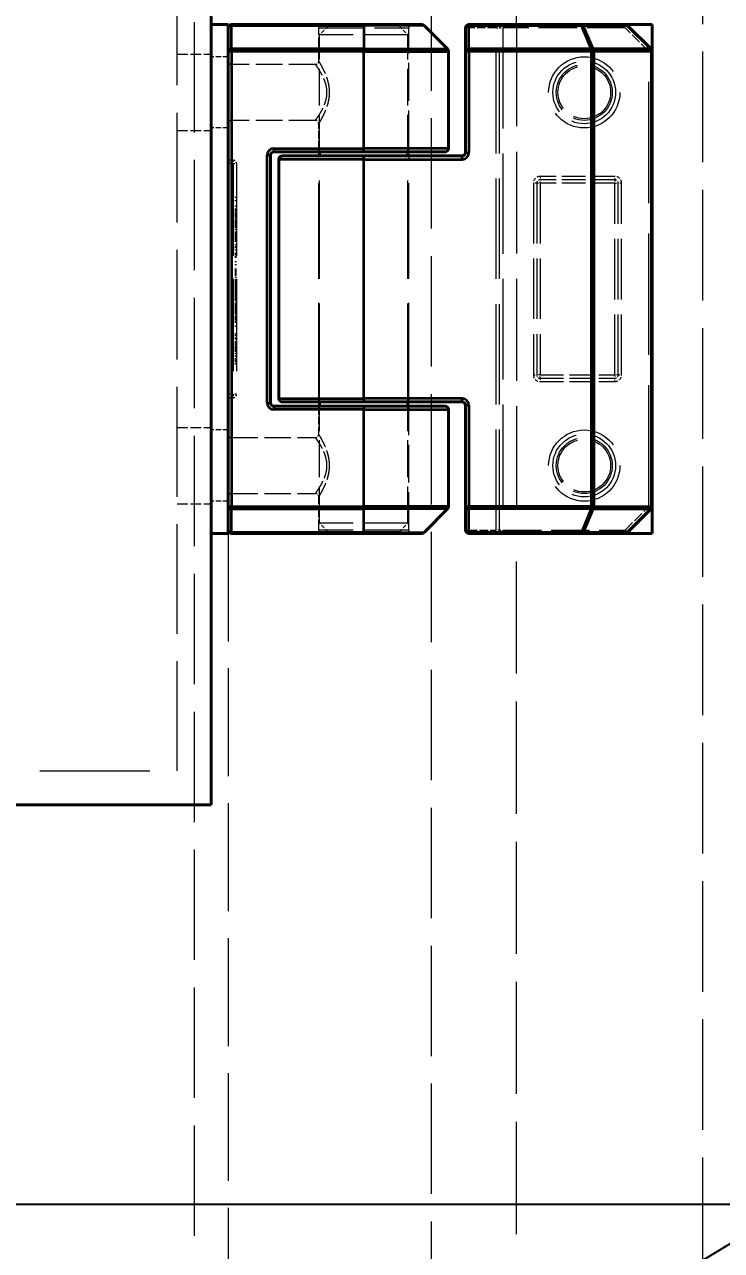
# Model space of a CAD drawing. Header units: millimetres. Extents: x 0 to 2523, y 0 to 1782.
# Drawn here: x 1122.8 to 1163.9, y 700.8 to 773.1 of the extents above; entities that cross this region are included whole.
import ezdxf

# ---------------------------------------------------------------- set-up
doc = ezdxf.new("R2010")
doc.units = ezdxf.units.MM
doc.header["$LTSCALE"] = 3
doc.linetypes.add('DASHED', pattern=[0.2067, 0.1654, -0.0413])
for name, color, linetype, lineweight in [('가려진 것(ISO)', 2, 'DASHED', 18), ('가려진 좁은 것(ISO)', 2, 'DASHED', 18), ('가시적인 것(ISO)', 3, 'Continuous', 40), ('가시적인 좁은 것(ISO)', 3, 'Continuous', 35), ('기호(ISO)', 5, 'Continuous', 25), ('상세 경계(JIS)', 7, 'Continuous', 25), ('치수(ISO)', 2, 'Continuous', 25)]:
    doc.layers.add(name, color=color, linetype=linetype, lineweight=lineweight)
doc.styles.add('치수 텍스트_PSTEK_POSCO', font='isocp.shx')
doc.dimstyles.new('치수_PSTEK_POSCO', dxfattribs={"dimscale": 3, "dimtxt": 2.5, "dimasz": 1.5, "dimexe": 1, "dimexo": 1.5, "dimgap": 1, "dimtad": 1, "dimrnd": 1e-08, "dimdsep": 46, "dimtxsty": '치수 텍스트_PSTEK_POSCO', "dimcen": 0.09, "dimdle": 10, "dimclrd": 7, "dimclre": 7, "dimclrt": 2, "dimadec": 1, "dimazin": 2, "dimtfac": 1, "dimtmove": 0, "dimatfit": 3, "dimfxl": 0, "dimtolj": 1, "dimlwd": -1, "dimlwe": -1, "dimarcsym": 0})
doc.dimstyles.new('치수_PSTEK_POSCO$7', dxfattribs={"dimscale": 3, "dimtxt": 2.5, "dimasz": 2.5, "dimexe": 1, "dimexo": 1.5, "dimgap": 1, "dimtad": 1, "dimrnd": 1e-08, "dimdsep": 46, "dimtxsty": '치수 텍스트_PSTEK_POSCO', "dimcen": 0.09, "dimdle": 10, "dimclrd": 7, "dimclre": 7, "dimclrt": 2, "dimadec": 1, "dimazin": 2, "dimtfac": 1, "dimtmove": 0, "dimatfit": 3, "dimfxl": 0, "dimtolj": 1, "dimlwd": -1, "dimlwe": -1, "dimarcsym": 0})

# ---------------------------------------------------------------- blocks, each defined once
blk = doc.blocks.new('2dDetail0')
at = {"layer": '상세 경계(JIS)', "flags": 128}
blk.add_lwpolyline([(247.245, 234.509), (396.473, 234.509), (396.473, 318.8), (247.245, 318.8), (247.245, 234.509)], dxfattribs=at)
blk = doc.blocks.new('*D59')
at = {"layer": 'Defpoints', "color": 0, "transparency": 16777216}
for p in [(1133.777, 727.067), (1066.277, 717.067), (1098.777, 717.067)]:
    blk.add_point(p, dxfattribs=at)
at = {"layer": '치수(ISO)', "color": 7, "transparency": 16777216}
for p, q in [((1066.277, 731.567), (1066.277, 736.067)), ((1066.277, 727.067), (1066.277, 717.067)), ((1094.277, 717.067), (1063.277, 717.067)), ((1066.277, 712.567), (1066.277, 708.067))]:
    blk.add_line(p, q, dxfattribs=at)
for points in [[(1065.527, 731.567), (1067.027, 731.567), (1066.277, 727.067)], [(1065.527, 712.567), (1067.027, 712.567), (1066.277, 717.067)]]:
    blk.add_solid(points, dxfattribs=at)
at = {"layer": '치수(ISO)', "color": 2, "transparency": 16777216, "insert": (1059.527, 718.689), "char_height": 7.5, "attachment_point": 4, "rotation": 90, "style": '치수 텍스트_PSTEK_POSCO'}
blk.add_mtext('\\A1;10', dxfattribs=at)

msp = doc.modelspace()

# ---------------------------------------------------------------- linework, layer by layer
at = {"layer": '가려진 것(ISO)', "ltscale": 13.141838}
msp.add_line((1162.7766, 553.0669), (1162.7766, 1099.0669), dxfattribs=at)
at = {"layer": '가려진 것(ISO)', "ltscale": 13.109228}
msp.add_line((1146.7766, 574.0669), (1146.7766, 1078.0669), dxfattribs=at)
at = {"layer": '가려진 것(ISO)', "ltscale": 13.112639}
msp.add_line((1132.7766, 1074.0669), (1132.7766, 578.0669), dxfattribs=at)
at = {"layer": '가려진 것(ISO)', "ltscale": 13.035532}
msp.add_line((1131.7766, 729.0669), (1131.7766, 923.0669), dxfattribs=at)
at = {"layer": '가려진 것(ISO)', "ltscale": 13.149244}
for p, q in [((1134.7766, 879.0669), (1134.7766, 773.0669)), ((1151.7766, 773.0669), (1151.7766, 879.0669))]:
    msp.add_line(p, q, dxfattribs=at)
at = {"layer": '가려진 것(ISO)', "ltscale": 1.237965}
msp.add_line((1140.1266, 770.9168), (1140.1266, 772.8669), dxfattribs=at)
at = {"layer": '가려진 것(ISO)', "ltscale": 0.448852}
for p, q in [((1140.6766, 772.9669), (1140.1766, 772.4668)), ((1144.8766, 772.9669), (1145.3766, 772.4668))]:
    msp.add_line(p, q, dxfattribs=at)
at = {"layer": '가려진 것(ISO)', "ltscale": 4.188526}
msp.add_line((1144.8766, 772.9669), (1140.6766, 772.9669), dxfattribs=at)
at = {"layer": '가려진 것(ISO)', "ltscale": 4.507682}
for p, q in [((1145.4266, 765.7669), (1145.4266, 772.8669)), ((1145.4266, 743.2669), (1145.4266, 750.3669))]:
    msp.add_line(p, q, dxfattribs=at)
at = {"layer": '가려진 것(ISO)', "ltscale": 11.933559}
msp.add_line((1150.7766, 743.2669), (1150.7766, 772.8669), dxfattribs=at)
at = {"layer": '가려진 것(ISO)', "ltscale": 12.094824}
msp.add_line((1151.7766, 773.0669), (1151.7766, 743.0669), dxfattribs=at)
at = {"layer": '가려진 것(ISO)', "ltscale": 5.185843}
for p, q in [((1145.3766, 772.4668), (1140.1766, 772.4668)), ((1145.3766, 743.6669), (1140.1766, 743.6669))]:
    msp.add_line(p, q, dxfattribs=at)
at = {"layer": '가려진 것(ISO)', "ltscale": 4.380694}
for p, q in [((1140.1766, 765.5669), (1140.1766, 772.4668)), ((1145.3766, 765.5669), (1145.3766, 772.4668))]:
    msp.add_line(p, q, dxfattribs=at)
at = {"layer": '가려진 것(ISO)', "ltscale": 1.269698}
for p, q in [((1131.7766, 771.3169), (1133.7766, 771.3169)), ((1131.7766, 766.8169), (1133.7766, 766.8169)), ((1131.7766, 749.3169), (1133.7766, 749.3169)), ((1131.7766, 744.8169), (1133.7766, 744.8169))]:
    msp.add_line(p, q, dxfattribs=at)
at = {"layer": '가려진 것(ISO)', "ltscale": 0.634799}
for p, q in [((1134.7766, 771.1669), (1133.7766, 771.1669)), ((1134.7766, 766.9669), (1133.7766, 766.9669)), ((1134.7766, 749.1669), (1133.7766, 749.1669)), ((1134.7766, 744.9669), (1133.7766, 744.9669))]:
    msp.add_line(p, q, dxfattribs=at)
at = {"layer": '가려진 것(ISO)', "ltscale": 3.142692}
for p, q in [((1139.9266, 770.7169), (1134.9766, 770.7169)), ((1139.9266, 767.4169), (1134.9766, 767.4169))]:
    msp.add_line(p, q, dxfattribs=at)
at = {"layer": '가려진 것(ISO)', "ltscale": 0.920515}
msp.add_line((1140.1266, 765.7669), (1140.1266, 767.2169), dxfattribs=at)
at = {"layer": '가려진 것(ISO)', "ltscale": 0.06339}
for p, q in [((1134.9766, 765.0669), (1135.0766, 765.0669)), ((1134.9766, 751.0669), (1135.0766, 751.0669))]:
    msp.add_line(p, q, dxfattribs=at)
at = {"layer": '가려진 것(ISO)', "ltscale": 10.965973}
msp.add_line((1135.2766, 764.8669), (1135.2766, 751.2669), dxfattribs=at)
at = {"layer": '가려진 것(ISO)', "ltscale": 11.369134}
for p, q in [((1140.1266, 751.0169), (1140.1266, 765.1169)), ((1145.4266, 751.0169), (1145.4266, 765.1169))]:
    msp.add_line(p, q, dxfattribs=at)
at = {"layer": '가려진 것(ISO)', "ltscale": 11.691663}
for p, q in [((1140.1766, 750.8169), (1140.1766, 765.3169)), ((1145.3766, 750.8169), (1145.3766, 765.3169))]:
    msp.add_line(p, q, dxfattribs=at)
at = {"layer": '가려진 것(ISO)', "ltscale": 2.793455}
for p, q in [((1157.5766, 763.9169), (1153.1766, 763.9169)), ((1153.1766, 752.2169), (1157.5766, 752.2169))]:
    msp.add_line(p, q, dxfattribs=at)
at = {"layer": '가려진 것(ISO)', "ltscale": 7.174257}
for p, q in [((1152.9766, 763.7169), (1152.9766, 752.4169)), ((1157.7766, 752.4169), (1157.7766, 763.7169))]:
    msp.add_line(p, q, dxfattribs=at)
at = {"layer": '가려진 것(ISO)', "ltscale": 0.12688}
for p, q in [((1135.2766, 762.8669), (1135.0766, 762.8669)), ((1135.2766, 762.6794), (1135.0766, 762.6794)), ((1135.2766, 762.3669), (1135.0766, 762.3669)), ((1135.2766, 762.1794), (1135.0766, 762.1794)), ((1135.2766, 762.1169), (1135.0766, 762.1169)), ((1135.2766, 762.0856), (1135.0766, 762.0856)), ((1135.2766, 761.9919), (1135.0766, 761.9919)), ((1135.2766, 761.9606), (1135.0766, 761.9606)), ((1135.2766, 761.9294), (1135.0766, 761.9294)), ((1135.2766, 761.8981), (1135.0766, 761.8981)), ((1135.2766, 761.8356), (1135.0766, 761.8356)), ((1135.2766, 761.7419), (1135.0766, 761.7419)), ((1135.2766, 761.7106), (1135.0766, 761.7106)), ((1135.2766, 761.6169), (1135.0766, 761.6169)), ((1135.2766, 761.5856), (1135.0766, 761.5856)), ((1135.2766, 761.4919), (1135.0766, 761.4919)), ((1135.2766, 761.4606), (1135.0766, 761.4606)), ((1135.2766, 761.4294), (1135.0766, 761.4294)), ((1135.2766, 761.3981), (1135.0766, 761.3981)), ((1135.2766, 761.3669), (1135.0766, 761.3669)), ((1135.2766, 761.3356), (1135.0766, 761.3356)), ((1135.2766, 761.2731), (1135.0766, 761.2731)), ((1135.2766, 761.2419), (1135.0766, 761.2419)), ((1135.2766, 761.2106), (1135.0766, 761.2106)), ((1135.2766, 761.1794), (1135.0766, 761.1794)), ((1135.2766, 761.1169), (1135.0766, 761.1169)), ((1135.2766, 761.0856), (1135.0766, 761.0856)), ((1135.2766, 760.9606), (1135.0766, 760.9606)), ((1135.2766, 760.8356), (1135.0766, 760.8356)), ((1135.2766, 760.7731), (1135.0766, 760.7731)), ((1135.2766, 760.7106), (1135.0766, 760.7106)), ((1135.2766, 760.6794), (1135.0766, 760.6794)), ((1135.2766, 760.6169), (1135.0766, 760.6169)), ((1135.2766, 760.5544), (1135.0766, 760.5544)), ((1135.2766, 760.5231), (1135.0766, 760.5231)), ((1135.2766, 760.4606), (1135.0766, 760.4606)), ((1135.2766, 760.4294), (1135.0766, 760.4294)), ((1135.2766, 760.3669), (1135.0766, 760.3669)), ((1135.2766, 760.3356), (1135.0766, 760.3356)), ((1135.2766, 760.2731), (1135.0766, 760.2731)), ((1135.2766, 760.0856), (1135.0766, 760.0856)), ((1135.2766, 759.9606), (1135.0766, 759.9606)), ((1135.2766, 759.8981), (1135.0766, 759.8981)), ((1135.2766, 759.7731), (1135.0766, 759.7731)), ((1135.2766, 759.5856), (1135.0766, 759.5856)), ((1135.2766, 759.5231), (1135.0766, 759.5231)), ((1135.2766, 759.4919), (1135.0766, 759.4919)), ((1135.2766, 759.3981), (1135.0766, 759.3981)), ((1135.2766, 759.3356), (1135.0766, 759.3356)), ((1135.2766, 759.0856), (1135.0766, 759.0856)), ((1135.2766, 758.8981), (1135.0766, 758.8981)), ((1135.2766, 758.6481), (1135.0766, 758.6481)), ((1135.2766, 758.6169), (1135.0766, 758.6169)), ((1135.2766, 758.5544), (1135.0766, 758.5544)), ((1135.2766, 758.4606), (1135.0766, 758.4606)), ((1135.2766, 758.4294), (1135.0766, 758.4294)), ((1135.2766, 758.3669), (1135.0766, 758.3669)), ((1135.2766, 758.3044), (1135.0766, 758.3044)), ((1135.2766, 758.2731), (1135.0766, 758.2731)), ((1135.2766, 758.1481), (1135.0766, 758.1481)), ((1135.2766, 758.0231), (1135.0766, 758.0231)), ((1135.2766, 757.9919), (1135.0766, 757.9919)), ((1135.2766, 757.9294), (1135.0766, 757.9294)), ((1135.2766, 757.8981), (1135.0766, 757.8981)), ((1135.2766, 757.8669), (1135.0766, 757.8669)), ((1135.2766, 757.8356), (1135.0766, 757.8356)), ((1135.2766, 757.8044), (1135.0766, 757.8044)), ((1135.2766, 757.7731), (1135.0766, 757.7731)), ((1135.2766, 757.7419), (1135.0766, 757.7419)), ((1135.2766, 757.6794), (1135.0766, 757.6794)), ((1135.2766, 757.6481), (1135.0766, 757.6481)), ((1135.2766, 757.6169), (1135.0766, 757.6169)), ((1135.2766, 757.5856), (1135.0766, 757.5856)), ((1135.2766, 757.5544), (1135.0766, 757.5544)), ((1135.2766, 757.5231), (1135.0766, 757.5231)), ((1135.2766, 757.4919), (1135.0766, 757.4919)), ((1135.2766, 757.4294), (1135.0766, 757.4294)), ((1135.2766, 757.3981), (1135.0766, 757.3981)), ((1135.2766, 757.3669), (1135.0766, 757.3669)), ((1135.2766, 757.3356), (1135.0766, 757.3356)), ((1135.2766, 757.2731), (1135.0766, 757.2731)), ((1135.2766, 757.2419), (1135.0766, 757.2419)), ((1135.2766, 757.2106), (1135.0766, 757.2106)), ((1135.2766, 757.1794), (1135.0766, 757.1794)), ((1135.2766, 757.1481), (1135.0766, 757.1481)), ((1135.2766, 757.1169), (1135.0766, 757.1169)), ((1135.2766, 757.0856), (1135.0766, 757.0856)), ((1135.2766, 757.0544), (1135.0766, 757.0544)), ((1135.2766, 756.9919), (1135.0766, 756.9919)), ((1135.2766, 756.9606), (1135.0766, 756.9606)), ((1135.2766, 756.9294), (1135.0766, 756.9294)), ((1135.2766, 756.8981), (1135.0766, 756.8981)), ((1135.2766, 756.8669), (1135.0766, 756.8669)), ((1135.2766, 756.8044), (1135.0766, 756.8044)), ((1135.2766, 756.7731), (1135.0766, 756.7731)), ((1135.2766, 756.6481), (1135.0766, 756.6481)), ((1135.2766, 756.5856), (1135.0766, 756.5856)), ((1135.2766, 756.5231), (1135.0766, 756.5231)), ((1135.2766, 756.4919), (1135.0766, 756.4919)), ((1135.2766, 756.4606), (1135.0766, 756.4606)), ((1135.2766, 756.4294), (1135.0766, 756.4294)), ((1135.2766, 756.3981), (1135.0766, 756.3981)), ((1135.2766, 756.3669), (1135.0766, 756.3669)), ((1135.2766, 756.3356), (1135.0766, 756.3356)), ((1135.2766, 756.3044), (1135.0766, 756.3044)), ((1135.2766, 756.2419), (1135.0766, 756.2419)), ((1135.2766, 756.2106), (1135.0766, 756.2106)), ((1135.2766, 756.1794), (1135.0766, 756.1794)), ((1135.2766, 756.1169), (1135.0766, 756.1169)), ((1135.2766, 756.0544), (1135.0766, 756.0544)), ((1135.2766, 756.0231), (1135.0766, 756.0231)), ((1135.2766, 755.9919), (1135.0766, 755.9919)), ((1135.2766, 755.8669), (1135.0766, 755.8669)), ((1135.2766, 755.8356), (1135.0766, 755.8356)), ((1135.2766, 755.7731), (1135.0766, 755.7731)), ((1135.2766, 755.7106), (1135.0766, 755.7106)), ((1135.2766, 755.6794), (1135.0766, 755.6794)), ((1135.2766, 755.5856), (1135.0766, 755.5856)), ((1135.2766, 755.5231), (1135.0766, 755.5231)), ((1135.2766, 755.4919), (1135.0766, 755.4919)), ((1135.2766, 755.2731), (1135.0766, 755.2731)), ((1135.2766, 754.8356), (1135.0766, 754.8356)), ((1135.2766, 754.8044), (1135.0766, 754.8044)), ((1135.2766, 754.7106), (1135.0766, 754.7106)), ((1135.2766, 754.5856), (1135.0766, 754.5856)), ((1135.2766, 754.5231), (1135.0766, 754.5231)), ((1135.2766, 754.3669), (1135.0766, 754.3669)), ((1135.2766, 754.2731), (1135.0766, 754.2731)), ((1135.2766, 754.2419), (1135.0766, 754.2419)), ((1135.2766, 754.1794), (1135.0766, 754.1794)), ((1135.2766, 754.0856), (1135.0766, 754.0856)), ((1135.2766, 754.0544), (1135.0766, 754.0544)), ((1135.2766, 753.9919), (1135.0766, 753.9919)), ((1135.2766, 753.9294), (1135.0766, 753.9294)), ((1135.2766, 753.8981), (1135.0766, 753.8981)), ((1135.2766, 753.8356), (1135.0766, 753.8356)), ((1135.2766, 753.7731), (1135.0766, 753.7731)), ((1135.2766, 753.6481), (1135.0766, 753.6481)), ((1135.2766, 753.5231), (1135.0766, 753.5231)), ((1135.2766, 753.4919), (1135.0766, 753.4919)), ((1135.2766, 753.3669), (1135.0766, 753.3669)), ((1135.2766, 753.3356), (1135.0766, 753.3356)), ((1135.2766, 753.2731), (1135.0766, 753.2731)), ((1135.2766, 753.2419), (1135.0766, 753.2419)), ((1135.2766, 753.2106), (1135.0766, 753.2106)), ((1135.2766, 753.0856), (1135.0766, 753.0856)), ((1135.2766, 753.0544), (1135.0766, 753.0544))]:
    msp.add_line(p, q, dxfattribs=at)
at = {"layer": '가려진 것(ISO)', "ltscale": 0.920521}
msp.add_line((1140.1266, 748.9168), (1140.1266, 750.3669), dxfattribs=at)
at = {"layer": '가려진 것(ISO)', "ltscale": 4.380693}
for p, q in [((1140.1766, 743.6669), (1140.1766, 750.5669)), ((1145.3766, 743.6669), (1145.3766, 750.5669))]:
    msp.add_line(p, q, dxfattribs=at)
at = {"layer": '가려진 것(ISO)', "ltscale": 3.14268}
msp.add_line((1134.9766, 748.7169), (1139.9266, 748.7169), dxfattribs=at)
at = {"layer": '가려진 것(ISO)', "ltscale": 3.142681}
msp.add_line((1134.9766, 745.4169), (1139.9266, 745.4169), dxfattribs=at)
at = {"layer": '가려진 것(ISO)', "ltscale": 1.237971}
msp.add_line((1140.1266, 743.2669), (1140.1266, 745.2169), dxfattribs=at)
at = {"layer": '가려진 것(ISO)', "ltscale": 0.448853}
for p, q in [((1140.6766, 743.1669), (1140.1766, 743.6669)), ((1144.8766, 743.1669), (1145.3766, 743.6669))]:
    msp.add_line(p, q, dxfattribs=at)
at = {"layer": '가려진 것(ISO)', "ltscale": 12.824352}
msp.add_line((1134.7766, 743.0669), (1134.7766, 576.0669), dxfattribs=at)
at = {"layer": '가려진 것(ISO)', "ltscale": 4.188524}
msp.add_line((1144.8766, 743.1669), (1140.6766, 743.1669), dxfattribs=at)
at = {"layer": '가려진 것(ISO)', "ltscale": 13.321835}
msp.add_line((1151.7766, 553.0669), (1151.7766, 743.0669), dxfattribs=at)
at = {"layer": '가려진 것(ISO)', "ltscale": 13.051158}
msp.add_line((783.7766, 729.0669), (1131.7766, 729.0669), dxfattribs=at)
at = {"layer": '가려진 것(ISO)', "ltscale": 10.639162}
for centre in [(1155.7766, 769.0669), (1155.7766, 747.0669)]:
    msp.add_circle(centre, 2.1, dxfattribs=at)
at = {"layer": '가려진 것(ISO)', "ltscale": 6.582059}
for centre in [(1155.7766, 769.0669), (1155.7766, 747.0669)]:
    msp.add_circle(centre, 1.65, dxfattribs=at)
at = {"layer": '가려진 것(ISO)', "ltscale": 0.199359}
for centre, start, end in [((1139.9266, 772.8669), 0, 90), ((1145.6266, 772.8669), 90, 180), ((1150.9766, 772.8669), 90, 180), ((1134.9766, 770.9169), 180, 270), ((1134.9766, 767.2169), 90, 180), ((1139.9266, 765.7669), 270, 0), ((1145.6266, 765.7669), 180, 270), ((1134.9766, 765.2669), 180, 270), ((1135.0766, 764.8669), 0, 90), ((1139.9266, 765.1169), 0, 90), ((1145.6266, 765.1169), 90, 180), ((1153.1766, 763.7169), 90, 180), ((1157.5766, 763.7169), 0, 90), ((1153.1766, 752.4169), 180, 270), ((1157.5766, 752.4169), 270, 0), ((1134.9766, 750.8669), 90, 180), ((1135.0766, 751.2669), 270, 0), ((1139.9266, 751.0169), 270, 0), ((1145.6266, 751.0169), 180, 270), ((1139.9266, 750.3669), 0, 90), ((1145.6266, 750.3669), 90, 180), ((1134.9766, 748.9169), 180, 270), ((1134.9766, 745.2169), 90, 180), ((1139.9266, 743.2669), 270, 0), ((1145.6266, 743.2669), 180, 270), ((1150.9766, 743.2669), 180, 270)]:
    msp.add_arc(centre, 0.2, start, end, dxfattribs=at)
at = {"layer": '가려진 것(ISO)', "ltscale": 0.199349}
msp.add_open_spline([(1139.9266, 770.7169), (1139.948, 770.7169), (1139.9696, 770.7204), (1140.0101, 770.7339), (1140.0294, 770.744), (1140.0634, 770.7694), (1140.0785, 770.7851), (1140.1028, 770.82), (1140.1123, 770.8396), (1140.1238, 770.8783), (1140.1266, 770.8977), (1140.1266, 770.9169)], degree=3, knots=[0, 0, 0, 0, 0.006421037, 0.006421037, 0.012792039, 0.012792039, 0.01916483, 0.01916483, 0.025537558, 0.025537558, 0.031286061, 0.031286061, 0.031286061, 0.031286061], dxfattribs=at)
at = {"layer": '가려진 것(ISO)'}
for points in [[(1139.9266, 767.4169), (1139.9266, 767.4169), (1139.9266, 767.4169), (1139.9266, 767.4169)], [(1140.1266, 767.2169), (1140.1266, 767.2169), (1140.1266, 767.2169), (1140.1266, 767.2169)], [(1139.9266, 745.4169), (1139.9266, 745.4169), (1139.9266, 745.4169), (1139.9266, 745.4169)], [(1140.1266, 745.2169), (1140.1266, 745.2169), (1140.1266, 745.2169), (1140.1266, 745.2169)]]:
    msp.add_open_spline(points, degree=3, dxfattribs=at)
at = {"layer": '가려진 것(ISO)', "ltscale": 0.19935}
msp.add_open_spline([(1140.1266, 767.2169), (1140.1266, 767.2383), (1140.123, 767.2599), (1140.1095, 767.3004), (1140.0994, 767.3197), (1140.074, 767.3537), (1140.0583, 767.3688), (1140.0235, 767.3931), (1140.0038, 767.4026), (1139.9651, 767.414), (1139.9457, 767.4169), (1139.9266, 767.4169)], degree=3, knots=[0, 0, 0, 0, 0.006421038, 0.006421038, 0.01279204, 0.01279204, 0.01916483, 0.01916483, 0.025537557, 0.025537557, 0.031286226, 0.031286226, 0.031286226, 0.031286226], dxfattribs=at)
at = {"layer": '가려진 것(ISO)', "ltscale": 0.199354}
msp.add_open_spline([(1139.9266, 748.7169), (1139.948, 748.7169), (1139.9696, 748.7204), (1140.0101, 748.7339), (1140.0294, 748.744), (1140.0634, 748.7694), (1140.0785, 748.7851), (1140.1028, 748.82), (1140.1123, 748.8396), (1140.1238, 748.8783), (1140.1266, 748.8977), (1140.1266, 748.9169)], degree=3, knots=[0, 0, 0, 0, 0.006421026, 0.006421026, 0.012792025, 0.012792025, 0.019164823, 0.019164823, 0.025537564, 0.025537564, 0.031286858, 0.031286858, 0.031286858, 0.031286858], dxfattribs=at)
at = {"layer": '가려진 것(ISO)', "ltscale": 0.199353}
msp.add_open_spline([(1140.1266, 745.2169), (1140.1266, 745.2383), (1140.123, 745.2599), (1140.1095, 745.3004), (1140.0994, 745.3197), (1140.074, 745.3537), (1140.0583, 745.3688), (1140.0235, 745.3931), (1140.0038, 745.4026), (1139.9651, 745.414), (1139.9457, 745.4169), (1139.9266, 745.4169)], degree=3, knots=[0, 0, 0, 0, 0.006421031, 0.006421031, 0.012792033, 0.012792033, 0.019164832, 0.019164832, 0.025537567, 0.025537567, 0.031286555, 0.031286555, 0.031286555, 0.031286555], dxfattribs=at)
at = {"layer": '가려진 좁은 것(ISO)', "ltscale": 5.285573}
for p, q in [((1140.1266, 772.8669), (1145.4266, 772.8669)), ((1145.4266, 743.2669), (1140.1266, 743.2669))]:
    msp.add_line(p, q, dxfattribs=at)
at = {"layer": '가려진 좁은 것(ISO)', "ltscale": 0.199359}
for p, q in [((1148.9766, 772.8669), (1148.7766, 772.8669)), ((1150.5766, 772.8669), (1150.5766, 773.0669)), ((1150.5766, 772.8669), (1150.7766, 772.8669)), ((1150.7766, 772.8669), (1150.9766, 772.8669)), ((1150.9766, 773.0669), (1150.9766, 772.8669)), ((1158.1937, 773.0669), (1158.1937, 772.8669)), ((1158.3351, 773.0083), (1158.1937, 772.8669)), ((1159.718, 771.6254), (1159.5766, 771.484)), ((1134.9766, 764.8669), (1134.7766, 764.8669)), ((1135.0766, 765.0669), (1135.0766, 764.8669)), ((1135.0766, 764.8669), (1135.2766, 764.8669)), ((1153.1766, 764.1169), (1153.1766, 763.9169)), ((1153.1766, 763.7169), (1153.1766, 763.9169)), ((1157.5766, 763.9169), (1157.5766, 764.1169)), ((1157.5766, 763.9169), (1157.5766, 763.7169)), ((1152.9766, 763.7169), (1152.7766, 763.7169)), ((1152.9766, 763.7169), (1153.1766, 763.7169)), ((1157.5766, 763.7169), (1157.7766, 763.7169)), ((1157.9766, 763.7169), (1157.7766, 763.7169)), ((1152.7766, 752.4169), (1152.9766, 752.4169)), ((1153.1766, 752.4169), (1152.9766, 752.4169)), ((1153.1766, 752.2169), (1153.1766, 752.4169)), ((1157.5766, 752.4169), (1157.5766, 752.2169)), ((1157.7766, 752.4169), (1157.5766, 752.4169)), ((1157.7766, 752.4169), (1157.9766, 752.4169)), ((1153.1766, 752.2169), (1153.1766, 752.0169)), ((1157.5766, 752.0169), (1157.5766, 752.2169)), ((1134.7766, 751.2669), (1134.9766, 751.2669)), ((1135.0766, 751.2669), (1135.0766, 751.0669)), ((1135.2766, 751.2669), (1135.0766, 751.2669)), ((1159.718, 744.5083), (1159.5766, 744.6497)), ((1148.7766, 743.2669), (1148.9766, 743.2669)), ((1150.5766, 743.0669), (1150.5766, 743.2669)), ((1150.7766, 743.2669), (1150.5766, 743.2669)), ((1150.7766, 743.2669), (1150.9766, 743.2669)), ((1150.9766, 743.2669), (1150.9766, 743.0669)), ((1158.1937, 743.0669), (1158.1937, 743.2669)), ((1158.1937, 743.2669), (1158.3351, 743.1254))]:
    msp.add_line(p, q, dxfattribs=at)
at = {"layer": '가려진 좁은 것(ISO)', "ltscale": 1.015738}
for p, q in [((1150.5766, 772.8669), (1148.9766, 772.8669)), ((1148.9766, 743.2669), (1150.5766, 743.2669))]:
    msp.add_line(p, q, dxfattribs=at)
at = {"layer": '가려진 좁은 것(ISO)', "ltscale": 11.933559}
for p, q in [((1150.5766, 743.2669), (1150.5766, 772.8669)), ((1150.9766, 772.8669), (1150.9766, 743.2669))]:
    msp.add_line(p, q, dxfattribs=at)
at = {"layer": '가려진 좁은 것(ISO)', "ltscale": 4.582065}
for p, q in [((1158.1937, 772.8669), (1150.9766, 772.8669)), ((1150.9766, 743.2669), (1158.1937, 743.2669))]:
    msp.add_line(p, q, dxfattribs=at)
at = {"layer": '가려진 좁은 것(ISO)', "ltscale": 1.24153}
for p, q in [((1159.5766, 771.484), (1158.1937, 772.8669)), ((1158.1937, 743.2669), (1159.5766, 744.6497))]:
    msp.add_line(p, q, dxfattribs=at)
at = {"layer": '가려진 좁은 것(ISO)', "ltscale": 14.424725}
msp.add_line((1159.5766, 744.6497), (1159.5766, 771.484), dxfattribs=at)
at = {"layer": '가려진 좁은 것(ISO)', "ltscale": 0.06339}
for p, q in [((1134.9766, 764.8669), (1135.0766, 764.8669)), ((1134.9766, 751.2669), (1135.0766, 751.2669))]:
    msp.add_line(p, q, dxfattribs=at)
at = {"layer": '가려진 좁은 것(ISO)', "ltscale": 10.965973}
msp.add_line((1135.0766, 764.8669), (1135.0766, 751.2669), dxfattribs=at)
at = {"layer": '가려진 좁은 것(ISO)', "ltscale": 2.793455}
for p, q in [((1157.5766, 764.1169), (1153.1766, 764.1169)), ((1157.5766, 763.7169), (1153.1766, 763.7169)), ((1153.1766, 752.4169), (1157.5766, 752.4169)), ((1153.1766, 752.0169), (1157.5766, 752.0169))]:
    msp.add_line(p, q, dxfattribs=at)
at = {"layer": '가려진 좁은 것(ISO)', "ltscale": 7.174257}
for p, q in [((1152.7766, 763.7169), (1152.7766, 752.4169)), ((1153.1766, 763.7169), (1153.1766, 752.4169)), ((1157.5766, 752.4169), (1157.5766, 763.7169)), ((1157.9766, 752.4169), (1157.9766, 763.7169))]:
    msp.add_line(p, q, dxfattribs=at)
at = {"layer": '가려진 좁은 것(ISO)', "ltscale": 7.379896}
for centre in [(1155.7766, 769.0669), (1155.7766, 747.0669)]:
    msp.add_circle(centre, 1.85, dxfattribs=at)
at = {"layer": '가려진 좁은 것(ISO)', "ltscale": 6.195138}
for centre in [(1155.7766, 769.0669), (1155.7766, 747.0669)]:
    msp.add_circle(centre, 1.553, dxfattribs=at)
at = {"layer": '가려진 좁은 것(ISO)', "ltscale": 0.109657}
for centre, start, end in [((1140.6086, 769.0669), 0.000011, 0.000011), ((1140.6086, 747.0669), 0.00005, 0.00005)]:
    msp.add_arc(centre, 0.2, start, end, dxfattribs=at)
at = {"layer": '가려진 좁은 것(ISO)', "ltscale": 0.398819}
for centre, start, end in [((1153.1766, 763.7169), 90, 180), ((1157.5766, 763.7169), 0, 90), ((1153.1766, 752.4169), 180, 270), ((1157.5766, 752.4169), 270, 0)]:
    msp.add_arc(centre, 0.4, start, end, dxfattribs=at)
at = {"layer": '가려진 좁은 것(ISO)', "ltscale": 1.713623}
msp.add_open_spline([(1140.6086, 769.0669), (1140.6086, 769.1108), (1140.6069, 769.1553), (1140.6035, 769.2003), (1140.6, 769.2454), (1140.5947, 769.2911), (1140.5876, 769.3365), (1140.5806, 769.382), (1140.5718, 769.4273), (1140.5616, 769.4716), (1140.5515, 769.5158), (1140.5399, 769.5591), (1140.5276, 769.6003), (1140.5154, 769.6414), (1140.5024, 769.6806), (1140.4884, 769.7196), (1140.4744, 769.7587), (1140.4593, 769.7977), (1140.4424, 769.8385), (1140.4254, 769.8793), (1140.4065, 769.9219), (1140.3862, 769.9649), (1140.3659, 770.008), (1140.3441, 770.0515), (1140.3209, 770.0955), (1140.2978, 770.1395), (1140.2732, 770.1839), (1140.2475, 770.2285), (1140.2217, 770.273), (1140.1949, 770.3177), (1140.1675, 770.3616), (1140.1401, 770.4054), (1140.1123, 770.4484), (1140.085, 770.4896), (1140.0577, 770.5307), (1140.0309, 770.5698), (1140.0073, 770.6037), (1139.9837, 770.6376), (1139.9633, 770.666), (1139.9493, 770.6855), (1139.9353, 770.7049), (1139.9275, 770.7155), (1139.9267, 770.7167), (1139.9266, 770.7168), (1139.9266, 770.7169), (1139.9266, 770.7169)], degree=3, knots=[0, 0, 0, 0, 0.03571429, 0.03571429, 0.03571429, 0.07142857, 0.07142857, 0.07142857, 0.10714286, 0.10714286, 0.10714286, 0.14285714, 0.14285714, 0.14285714, 0.17857143, 0.17857143, 0.17857143, 0.21428571, 0.21428571, 0.21428571, 0.25, 0.25, 0.25, 0.28571429, 0.28571429, 0.28571429, 0.32142857, 0.32142857, 0.32142857, 0.35714286, 0.35714286, 0.35714286, 0.39285714, 0.39285714, 0.39285714, 0.42857143, 0.42857143, 0.42857143, 0.46428571, 0.46428571, 0.46428571, 0.5, 0.5, 0.5, 0.50230372, 0.50230372, 0.50230372, 0.50230372], dxfattribs=at)
at = {"layer": '가려진 좁은 것(ISO)', "ltscale": 1.835521}
msp.add_open_spline([(1140.7608, 769.0669), (1140.7608, 769.1162), (1140.7592, 769.166), (1140.756, 769.2164), (1140.7527, 769.2669), (1140.7478, 769.3182), (1140.7413, 769.3691), (1140.7347, 769.4201), (1140.7266, 769.4709), (1140.7171, 769.5205), (1140.7076, 769.5702), (1140.6969, 769.6187), (1140.6855, 769.6649), (1140.6741, 769.711), (1140.662, 769.7549), (1140.649, 769.7987), (1140.636, 769.8425), (1140.622, 769.8863), (1140.6062, 769.932), (1140.5904, 769.9777), (1140.5728, 770.0255), (1140.554, 770.0737), (1140.5351, 770.122), (1140.5148, 770.1708), (1140.4933, 770.2201), (1140.4717, 770.2694), (1140.4489, 770.3193), (1140.425, 770.3692), (1140.4011, 770.4192), (1140.376, 770.4693), (1140.3506, 770.5185), (1140.3252, 770.5676), (1140.2993, 770.6159), (1140.2739, 770.662), (1140.2485, 770.7081), (1140.2236, 770.752), (1140.2016, 770.7899), (1140.1796, 770.8279), (1140.1607, 770.8598), (1140.1477, 770.8817), (1140.1347, 770.9035), (1140.1275, 770.9154), (1140.1266, 770.9167), (1140.1266, 770.9168), (1140.1266, 770.9169), (1140.1266, 770.9169)], degree=3, knots=[0, 0, 0, 0, 0.03571429, 0.03571429, 0.03571429, 0.07142857, 0.07142857, 0.07142857, 0.10714286, 0.10714286, 0.10714286, 0.14285714, 0.14285714, 0.14285714, 0.17857143, 0.17857143, 0.17857143, 0.21428571, 0.21428571, 0.21428571, 0.25, 0.25, 0.25, 0.28571429, 0.28571429, 0.28571429, 0.32142857, 0.32142857, 0.32142857, 0.35714286, 0.35714286, 0.35714286, 0.39285714, 0.39285714, 0.39285714, 0.42857143, 0.42857143, 0.42857143, 0.46428571, 0.46428571, 0.46428571, 0.5, 0.5, 0.5, 0.50229593, 0.50229593, 0.50229593, 0.50229593], dxfattribs=at)
at = {"layer": '가려진 좁은 것(ISO)', "ltscale": 1.713606}
msp.add_open_spline([(1139.9266, 767.4169), (1139.9266, 767.4169), (1139.9324, 767.4249), (1139.9439, 767.4408), (1139.9563, 767.4579), (1139.9754, 767.4844), (1139.9982, 767.5171), (1140.0211, 767.5498), (1140.0478, 767.5884), (1140.0752, 767.6295), (1140.1027, 767.6706), (1140.131, 767.714), (1140.1588, 767.7583), (1140.1867, 767.8026), (1140.2141, 767.8479), (1140.2404, 767.8931), (1140.2668, 767.9383), (1140.292, 767.9836), (1140.3157, 768.0283), (1140.3395, 768.0731), (1140.3618, 768.1174), (1140.3826, 768.1613), (1140.4035, 768.2051), (1140.4228, 768.2484), (1140.4403, 768.2902), (1140.4577, 768.332), (1140.4733, 768.3722), (1140.4876, 768.4119), (1140.5019, 768.4516), (1140.5149, 768.4907), (1140.5271, 768.5316), (1140.5393, 768.5726), (1140.5508, 768.6152), (1140.561, 768.6594), (1140.5712, 768.7035), (1140.5801, 768.749), (1140.5873, 768.7948), (1140.5944, 768.8406), (1140.5998, 768.8866), (1140.6034, 768.9321), (1140.6069, 768.9775), (1140.6086, 769.0225), (1140.6086, 769.0669)], degree=3, knots=[0.502666, 0.502666, 0.502666, 0.502666, 0.53571429, 0.53571429, 0.53571429, 0.57142857, 0.57142857, 0.57142857, 0.60714286, 0.60714286, 0.60714286, 0.64285714, 0.64285714, 0.64285714, 0.67857143, 0.67857143, 0.67857143, 0.71428571, 0.71428571, 0.71428571, 0.75, 0.75, 0.75, 0.78571429, 0.78571429, 0.78571429, 0.82142857, 0.82142857, 0.82142857, 0.85714286, 0.85714286, 0.85714286, 0.89285714, 0.89285714, 0.89285714, 0.92857143, 0.92857143, 0.92857143, 0.96428571, 0.96428571, 0.96428571, 1, 1, 1, 1], dxfattribs=at)
at = {"layer": '가려진 좁은 것(ISO)', "ltscale": 1.8355}
msp.add_open_spline([(1140.1266, 767.2169), (1140.1266, 767.2169), (1140.1321, 767.2258), (1140.1427, 767.2437), (1140.1542, 767.263), (1140.1719, 767.2927), (1140.1932, 767.3293), (1140.2145, 767.3659), (1140.2393, 767.4093), (1140.2648, 767.4553), (1140.2904, 767.5013), (1140.3167, 767.55), (1140.3425, 767.5997), (1140.3684, 767.6494), (1140.394, 767.7002), (1140.4184, 767.7509), (1140.4429, 767.8016), (1140.4663, 767.8523), (1140.4884, 767.9025), (1140.5105, 767.9527), (1140.5313, 768.0024), (1140.5506, 768.0515), (1140.57, 768.1007), (1140.588, 768.1493), (1140.6042, 768.1961), (1140.6205, 768.243), (1140.635, 768.288), (1140.6483, 768.3325), (1140.6615, 768.377), (1140.6736, 768.4209), (1140.685, 768.4668), (1140.6963, 768.5127), (1140.707, 768.5606), (1140.7165, 768.61), (1140.726, 768.6595), (1140.7343, 768.7106), (1140.7409, 768.7619), (1140.7476, 768.8133), (1140.7526, 768.8649), (1140.7559, 768.9158), (1140.7592, 768.9667), (1140.7608, 769.017), (1140.7608, 769.0669)], degree=3, knots=[0.50265879, 0.50265879, 0.50265879, 0.50265879, 0.53571429, 0.53571429, 0.53571429, 0.57142857, 0.57142857, 0.57142857, 0.60714286, 0.60714286, 0.60714286, 0.64285714, 0.64285714, 0.64285714, 0.67857143, 0.67857143, 0.67857143, 0.71428571, 0.71428571, 0.71428571, 0.75, 0.75, 0.75, 0.78571429, 0.78571429, 0.78571429, 0.82142857, 0.82142857, 0.82142857, 0.85714286, 0.85714286, 0.85714286, 0.89285714, 0.89285714, 0.89285714, 0.92857143, 0.92857143, 0.92857143, 0.96428571, 0.96428571, 0.96428571, 1, 1, 1, 1], dxfattribs=at)
at = {"layer": '가려진 좁은 것(ISO)', "ltscale": 1.83552}
msp.add_open_spline([(1140.7608, 747.0669), (1140.7608, 747.117), (1140.7592, 747.1675), (1140.7558, 747.2187), (1140.7525, 747.2699), (1140.7474, 747.3218), (1140.7407, 747.3734), (1140.734, 747.425), (1140.7256, 747.4763), (1140.716, 747.526), (1140.7065, 747.5757), (1140.6957, 747.6237), (1140.6843, 747.6697), (1140.6728, 747.7158), (1140.6606, 747.7599), (1140.6472, 747.8046), (1140.6338, 747.8493), (1140.6192, 747.8947), (1140.6028, 747.9418), (1140.5864, 747.9889), (1140.5682, 748.0378), (1140.5487, 748.0871), (1140.5291, 748.1365), (1140.5082, 748.1864), (1140.4859, 748.2368), (1140.4637, 748.2873), (1140.4401, 748.3382), (1140.4154, 748.3891), (1140.3908, 748.44), (1140.3651, 748.4908), (1140.3391, 748.5406), (1140.3131, 748.5904), (1140.2867, 748.6391), (1140.2612, 748.685), (1140.2356, 748.7309), (1140.211, 748.774), (1140.19, 748.81), (1140.169, 748.8459), (1140.1518, 748.8747), (1140.1409, 748.8929), (1140.1314, 748.9089), (1140.1266, 748.9169), (1140.1266, 748.9169)], degree=3, knots=[0, 0, 0, 0, 0.03571429, 0.03571429, 0.03571429, 0.07142857, 0.07142857, 0.07142857, 0.10714286, 0.10714286, 0.10714286, 0.14285714, 0.14285714, 0.14285714, 0.17857143, 0.17857143, 0.17857143, 0.21428571, 0.21428571, 0.21428571, 0.25, 0.25, 0.25, 0.28571429, 0.28571429, 0.28571429, 0.32142857, 0.32142857, 0.32142857, 0.35714286, 0.35714286, 0.35714286, 0.39285714, 0.39285714, 0.39285714, 0.42857143, 0.42857143, 0.42857143, 0.46428571, 0.46428571, 0.46428571, 0.49542653, 0.49542653, 0.49542653, 0.49542653], dxfattribs=at)
at = {"layer": '가려진 좁은 것(ISO)', "ltscale": 1.713622}
msp.add_open_spline([(1140.6086, 747.0669), (1140.6086, 747.1115), (1140.6069, 747.1566), (1140.6033, 747.2023), (1140.5997, 747.248), (1140.5943, 747.2943), (1140.587, 747.3403), (1140.5798, 747.3863), (1140.5708, 747.4321), (1140.5605, 747.4764), (1140.5502, 747.5207), (1140.5387, 747.5636), (1140.5263, 747.6046), (1140.514, 747.6457), (1140.5009, 747.685), (1140.4865, 747.7249), (1140.4721, 747.7648), (1140.4564, 747.8052), (1140.4387, 747.8472), (1140.4211, 747.8893), (1140.4015, 747.9328), (1140.3805, 747.9769), (1140.3595, 748.0209), (1140.337, 748.0654), (1140.313, 748.1104), (1140.2891, 748.1554), (1140.2637, 748.2008), (1140.2372, 748.2462), (1140.2107, 748.2916), (1140.1831, 748.3369), (1140.1551, 748.3813), (1140.1271, 748.4257), (1140.0988, 748.4691), (1140.0713, 748.5101), (1140.0438, 748.5511), (1140.0173, 748.5894), (1139.9948, 748.6215), (1139.9722, 748.6537), (1139.9538, 748.6793), (1139.942, 748.6956), (1139.9318, 748.7097), (1139.9266, 748.7168), (1139.9266, 748.7169)], degree=3, knots=[0, 0, 0, 0, 0.03571429, 0.03571429, 0.03571429, 0.07142857, 0.07142857, 0.07142857, 0.10714286, 0.10714286, 0.10714286, 0.14285714, 0.14285714, 0.14285714, 0.17857143, 0.17857143, 0.17857143, 0.21428571, 0.21428571, 0.21428571, 0.25, 0.25, 0.25, 0.28571429, 0.28571429, 0.28571429, 0.32142857, 0.32142857, 0.32142857, 0.35714286, 0.35714286, 0.35714286, 0.39285714, 0.39285714, 0.39285714, 0.42857143, 0.42857143, 0.42857143, 0.46428571, 0.46428571, 0.46428571, 0.49541837, 0.49541837, 0.49541837, 0.49541837], dxfattribs=at)
at = {"layer": '가려진 좁은 것(ISO)', "ltscale": 1.713556}
msp.add_open_spline([(1139.9266, 745.4169), (1139.9266, 745.4169), (1139.9267, 745.417), (1139.9269, 745.4173), (1139.9285, 745.4195), (1139.937, 745.4312), (1139.9517, 745.4516), (1139.9664, 745.472), (1139.9873, 745.5013), (1140.0113, 745.5358), (1140.0352, 745.5703), (1140.0621, 745.6096), (1140.0894, 745.6508), (1140.1167, 745.692), (1140.1445, 745.7351), (1140.1717, 745.7789), (1140.1989, 745.8227), (1140.2257, 745.8673), (1140.2512, 745.9117), (1140.2767, 745.9561), (1140.3011, 746.0004), (1140.3241, 746.0442), (1140.347, 746.088), (1140.3686, 746.1313), (1140.3887, 746.1742), (1140.4088, 746.217), (1140.4275, 746.2593), (1140.4443, 746.2998), (1140.4611, 746.3404), (1140.4759, 746.3791), (1140.4898, 746.4179), (1140.5037, 746.4568), (1140.5165, 746.4958), (1140.5286, 746.5368), (1140.5408, 746.5778), (1140.5522, 746.6208), (1140.5623, 746.6648), (1140.5723, 746.7088), (1140.581, 746.7538), (1140.5879, 746.799), (1140.5949, 746.8441), (1140.6001, 746.8894), (1140.6035, 746.9342), (1140.607, 746.979), (1140.6086, 747.0232), (1140.6086, 747.0669)], degree=3, knots=[0.49578869, 0.49578869, 0.49578869, 0.49578869, 0.5, 0.5, 0.5, 0.53571429, 0.53571429, 0.53571429, 0.57142857, 0.57142857, 0.57142857, 0.60714286, 0.60714286, 0.60714286, 0.64285714, 0.64285714, 0.64285714, 0.67857143, 0.67857143, 0.67857143, 0.71428571, 0.71428571, 0.71428571, 0.75, 0.75, 0.75, 0.78571429, 0.78571429, 0.78571429, 0.82142857, 0.82142857, 0.82142857, 0.85714286, 0.85714286, 0.85714286, 0.89285714, 0.89285714, 0.89285714, 0.92857143, 0.92857143, 0.92857143, 0.96428571, 0.96428571, 0.96428571, 1, 1, 1, 1], dxfattribs=at)
at = {"layer": '가려진 좁은 것(ISO)', "ltscale": 1.835437}
msp.add_open_spline([(1140.1266, 745.2169), (1140.1266, 745.2169), (1140.1267, 745.217), (1140.1268, 745.2173), (1140.1283, 745.2198), (1140.1363, 745.2328), (1140.1499, 745.2558), (1140.1636, 745.2787), (1140.183, 745.3117), (1140.2053, 745.3502), (1140.2277, 745.3888), (1140.2526, 745.433), (1140.278, 745.4792), (1140.3034, 745.5254), (1140.3292, 745.5737), (1140.3545, 745.6228), (1140.3798, 745.672), (1140.4047, 745.7219), (1140.4284, 745.7717), (1140.4522, 745.8215), (1140.4748, 745.8712), (1140.4962, 745.9203), (1140.5175, 745.9694), (1140.5376, 746.018), (1140.5563, 746.066), (1140.575, 746.114), (1140.5924, 746.1615), (1140.608, 746.2069), (1140.6236, 746.2524), (1140.6374, 746.2958), (1140.6503, 746.3393), (1140.6632, 746.3829), (1140.6751, 746.4266), (1140.6864, 746.4726), (1140.6977, 746.5186), (1140.7083, 746.5668), (1140.7177, 746.6162), (1140.727, 746.6655), (1140.7351, 746.7159), (1140.7415, 746.7666), (1140.748, 746.8172), (1140.7528, 746.868), (1140.756, 746.9182), (1140.7592, 746.9684), (1140.7608, 747.0178), (1140.7608, 747.0669)], degree=3, knots=[0.49579936, 0.49579936, 0.49579936, 0.49579936, 0.5, 0.5, 0.5, 0.53571429, 0.53571429, 0.53571429, 0.57142857, 0.57142857, 0.57142857, 0.60714286, 0.60714286, 0.60714286, 0.64285714, 0.64285714, 0.64285714, 0.67857143, 0.67857143, 0.67857143, 0.71428571, 0.71428571, 0.71428571, 0.75, 0.75, 0.75, 0.78571429, 0.78571429, 0.78571429, 0.82142857, 0.82142857, 0.82142857, 0.85714286, 0.85714286, 0.85714286, 0.89285714, 0.89285714, 0.89285714, 0.92857143, 0.92857143, 0.92857143, 0.96428571, 0.96428571, 0.96428571, 1, 1, 1, 1], dxfattribs=at)
at = {"layer": '가시적인 것(ISO)'}
for p, q in [((1133.7766, 727.0669), (1133.7766, 925.0669)), ((1134.7766, 773.0669), (1133.7766, 773.0669)), ((1134.7766, 773.0669), (1134.7766, 772.284)), ((1134.9766, 773.0669), (1142.7766, 773.0669)), ((1146.1937, 773.0669), (1142.7766, 773.0669)), ((1146.3351, 773.0083), (1147.718, 771.6254)), ((1148.7766, 771.484), (1148.7766, 772.8669)), ((1148.9766, 773.0669), (1155.6209, 773.0669)), ((1155.6209, 773.0669), (1158.1937, 773.0669)), ((1159.7766, 773.0669), (1158.1937, 773.0669)), ((1159.718, 771.6254), (1158.3351, 773.0083)), ((1159.7766, 771.484), (1159.7766, 773.0669)), ((1134.7766, 771.484), (1134.7766, 772.284)), ((1134.7766, 771.484), (1134.7766, 744.6497)), ((1147.7766, 765.7669), (1147.7766, 771.484)), ((1148.7766, 771.484), (1148.7766, 765.5169)), ((1159.7766, 771.484), (1159.7766, 744.6497)), ((1137.2766, 750.7669), (1137.2766, 765.3669)), ((1137.4766, 765.5669), (1142.7766, 765.5669)), ((1140.1766, 765.3169), (1140.1766, 765.5669)), ((1147.5766, 765.5669), (1142.7766, 765.5669)), ((1145.3766, 765.3169), (1145.3766, 765.5669)), ((1137.7766, 751.0169), (1137.7766, 765.1169)), ((1142.7766, 765.3169), (1137.9766, 765.3169)), ((1142.7766, 765.3169), (1148.5766, 765.3169)), ((1142.7766, 750.5669), (1137.4766, 750.5669)), ((1137.9766, 750.8169), (1142.7766, 750.8169)), ((1140.1766, 750.5669), (1140.1766, 750.8169)), ((1148.5766, 750.8169), (1142.7766, 750.8169)), ((1142.7766, 750.5669), (1147.5766, 750.5669)), ((1145.3766, 750.5669), (1145.3766, 750.8169)), ((1147.7766, 744.6497), (1147.7766, 750.3669)), ((1148.7766, 750.6169), (1148.7766, 744.6497)), ((1134.7766, 743.8497), (1134.7766, 744.6497)), ((1146.3351, 743.1254), (1147.718, 744.5083)), ((1148.7766, 743.2669), (1148.7766, 744.6497)), ((1159.718, 744.5083), (1158.3351, 743.1254)), ((1159.7766, 743.0669), (1159.7766, 744.6497)), ((1134.7766, 743.8497), (1134.7766, 743.0669)), ((1134.7766, 743.0669), (1133.7766, 743.0669)), ((1142.7766, 743.0669), (1134.9766, 743.0669)), ((1142.7766, 743.0669), (1146.1937, 743.0669)), ((1155.6209, 743.0669), (1148.9766, 743.0669)), ((1158.1937, 743.0669), (1155.6209, 743.0669)), ((1158.1937, 743.0669), (1159.7766, 743.0669)), ((781.7766, 727.0669), (1133.7766, 727.0669))]:
    msp.add_line(p, q, dxfattribs=at)
for centre, start, end in [((1134.9766, 772.8669), 90, 180), ((1146.1937, 772.8669), 44.99999, 90), ((1148.9766, 772.8669), 90, 180), ((1158.1937, 772.8669), 45, 90), ((1147.5766, 771.484), 0, 44.99999), ((1159.5766, 771.484), 0, 45), ((1137.4766, 765.3669), 90, 180), ((1147.5766, 765.7669), 270, 0), ((1148.5766, 765.5169), 270, 0), ((1137.9766, 765.1169), 90, 180), ((1137.9766, 751.0169), 180, 270), ((1137.4766, 750.7669), 180, 270), ((1147.5766, 750.3669), 0, 90), ((1148.5766, 750.6169), 0, 90), ((1147.5766, 744.6497), 315.00001, 0), ((1159.5766, 744.6497), 315, 0), ((1134.9766, 743.2669), 180, 270), ((1146.1937, 743.2669), 270, 315.00001), ((1148.9766, 743.2669), 180, 270), ((1158.1937, 743.2669), 270, 315)]:
    msp.add_arc(centre, 0.2, start, end, dxfattribs=at)
at = {"layer": '가시적인 좁은 것(ISO)'}
for p, q in [((1134.9766, 773.0669), (1134.9766, 773.0083)), ((1134.9766, 771.6254), (1134.9766, 773.0083)), ((1134.9766, 773.0083), (1142.7766, 773.0083)), ((1142.7766, 773.0083), (1142.7766, 773.0669)), ((1142.7766, 773.0083), (1142.7766, 771.6254)), ((1146.3351, 773.0083), (1142.7766, 773.0083)), ((1148.9766, 773.0669), (1148.9766, 773.0083)), ((1148.9766, 771.6254), (1148.9766, 773.0083)), ((1148.9766, 773.0083), (1155.6209, 773.0083)), ((1155.6209, 773.0083), (1155.6209, 773.0669)), ((1156.1937, 771.6254), (1155.6209, 773.0083)), ((1156.2937, 771.6254), (1155.7209, 773.0083)), ((1155.7209, 773.0083), (1158.2937, 773.0083)), ((1159.6766, 771.6254), (1158.2937, 773.0083)), ((1134.9766, 771.484), (1134.7766, 771.484)), ((1142.7766, 771.6254), (1134.9766, 771.6254)), ((1134.9766, 771.6254), (1134.9766, 771.484)), ((1142.7766, 771.484), (1134.9766, 771.484)), ((1134.9766, 771.484), (1134.9766, 744.6497)), ((1142.7766, 771.6254), (1142.7766, 771.484)), ((1142.7766, 771.6254), (1147.718, 771.6254)), ((1142.7766, 765.7669), (1142.7766, 771.484)), ((1142.7766, 771.484), (1147.7766, 771.484)), ((1148.9766, 771.484), (1148.7766, 771.484)), ((1148.9766, 771.6254), (1148.9766, 771.484)), ((1156.1937, 771.6254), (1148.9766, 771.6254)), ((1156.1937, 771.484), (1148.9766, 771.484)), ((1148.9766, 771.484), (1148.9766, 765.5169)), ((1156.1937, 771.6254), (1156.1937, 771.484)), ((1156.1937, 771.484), (1156.1937, 744.6497)), ((1156.1937, 771.484), (1156.3351, 771.484)), ((1159.6766, 771.6254), (1156.2937, 771.6254)), ((1159.718, 771.484), (1156.3351, 771.484)), ((1156.3351, 771.484), (1156.3351, 744.6497)), ((1159.718, 771.484), (1159.7766, 771.484)), ((1159.718, 771.484), (1159.718, 744.6497)), ((1137.2766, 765.3669), (1137.0766, 765.3669)), ((1137.0766, 750.7669), (1137.0766, 765.3669)), ((1137.4766, 765.7669), (1137.4766, 765.5669)), ((1137.4766, 765.7669), (1142.7766, 765.7669)), ((1147.7766, 765.7669), (1142.7766, 765.7669)), ((1142.7766, 765.5669), (1142.7766, 765.7669)), ((1148.7766, 765.5169), (1148.9766, 765.5169)), ((1142.7766, 765.1169), (1137.7766, 765.1169)), ((1142.7766, 765.1169), (1142.7766, 765.3169)), ((1142.7766, 765.1169), (1148.5766, 765.1169)), ((1142.7766, 751.0169), (1142.7766, 765.1169)), ((1148.5766, 765.1169), (1148.5766, 765.3169)), ((1137.7766, 751.0169), (1142.7766, 751.0169)), ((1148.5766, 751.0169), (1142.7766, 751.0169)), ((1142.7766, 751.0169), (1142.7766, 750.8169)), ((1148.5766, 750.8169), (1148.5766, 751.0169)), ((1137.0766, 750.7669), (1137.2766, 750.7669)), ((1137.4766, 750.5669), (1137.4766, 750.3669)), ((1142.7766, 750.3669), (1137.4766, 750.3669)), ((1142.7766, 750.5669), (1142.7766, 750.3669)), ((1142.7766, 744.6497), (1142.7766, 750.3669)), ((1142.7766, 750.3669), (1147.7766, 750.3669)), ((1148.9766, 750.6169), (1148.7766, 750.6169)), ((1148.9766, 750.6169), (1148.9766, 744.6497)), ((1134.7766, 744.6497), (1134.9766, 744.6497)), ((1134.9766, 744.6497), (1142.7766, 744.6497)), ((1134.9766, 744.6497), (1134.9766, 744.5083)), ((1134.9766, 743.1254), (1134.9766, 744.5083)), ((1134.9766, 744.5083), (1142.7766, 744.5083)), ((1142.7766, 744.5083), (1142.7766, 744.6497)), ((1147.7766, 744.6497), (1142.7766, 744.6497)), ((1142.7766, 743.1254), (1142.7766, 744.5083)), ((1147.718, 744.5083), (1142.7766, 744.5083)), ((1148.7766, 744.6497), (1148.9766, 744.6497)), ((1156.1937, 744.6497), (1148.9766, 744.6497)), ((1148.9766, 744.6497), (1148.9766, 744.5083)), ((1148.9766, 743.1254), (1148.9766, 744.5083)), ((1156.1937, 744.5083), (1148.9766, 744.5083)), ((1156.1937, 744.5083), (1155.6209, 743.1254)), ((1156.2937, 744.5083), (1155.7209, 743.1254)), ((1156.3351, 744.6497), (1156.1937, 744.6497)), ((1156.1937, 744.6497), (1156.1937, 744.5083)), ((1156.2937, 744.5083), (1159.6766, 744.5083)), ((1156.3351, 744.6497), (1159.718, 744.6497)), ((1159.6766, 744.5083), (1158.2937, 743.1254)), ((1159.7766, 744.6497), (1159.718, 744.6497)), ((1134.9766, 743.1254), (1134.9766, 743.0669)), ((1142.7766, 743.1254), (1134.9766, 743.1254)), ((1142.7766, 743.1254), (1142.7766, 743.0669)), ((1142.7766, 743.1254), (1146.3351, 743.1254)), ((1155.6209, 743.1254), (1148.9766, 743.1254)), ((1148.9766, 743.1254), (1148.9766, 743.0669)), ((1155.6209, 743.0669), (1155.6209, 743.1254)), ((1158.2937, 743.1254), (1155.7209, 743.1254))]:
    msp.add_line(p, q, dxfattribs=at)
for centre, start, end in [((1137.4766, 765.3669), 90, 180), ((1148.5766, 765.5169), 270, 0), ((1148.5766, 750.6169), 0, 90), ((1137.4766, 750.7669), 180, 270)]:
    msp.add_arc(centre, 0.4, start, end, dxfattribs=at)
for centre, major_axis, ratio, start_param, end_param in [((1134.9766, 772.8669), (-0.2, 0), 0.7071068, 4.712389, 6.2831853), ((1148.9766, 772.8669), (-0.2, 0), 0.7071068, 4.712389, 6.2831853), ((1155.6209, 772.8669), (0, 0.2), 0.7071068, 5.4977871, 6.2831853), ((1155.6209, 772.8669), (0.1848, 0.0765), 0.6785983, 0.7487537, 1.2967821), ((1158.1937, 772.8669), (0, 0.2), 0.7071068, 5.4977871, 6.2831853), ((1158.1937, 772.8669), (0.1414, 0.1414), 0.2810846, 0, 0.5480284), ((1134.9766, 771.484), (-0.2, 0), 0.7071068, 4.712389, 6.2831853), ((1148.9766, 771.484), (-0.2, 0), 0.7071068, 4.712389, 6.2831853), ((1156.1937, 771.484), (0.1848, 0.0765), 0.6785983, 0.7487537, 1.2967821), ((1156.1937, 771.484), (0, -0.2), 0.7071068, 1.5707963, 2.3561945), ((1159.5766, 771.484), (0.1414, 0.1414), 0.2810846, 0, 0.5480284), ((1159.5766, 771.484), (0, 0.2), 0.7071068, 4.712389, 5.4977871), ((1134.9766, 744.6497), (-0.2, 0), 0.7071068, 0, 1.5707963), ((1148.9766, 744.6497), (-0.2, 0), 0.7071068, 0, 1.5707963), ((1156.1937, 744.6497), (-0.1848, 0.0765), 0.6785983, 1.8448105, 2.3928389), ((1156.1937, 744.6497), (0, -0.2), 0.7071068, 0.7853982, 1.5707963), ((1159.5766, 744.6497), (0, 0.2), 0.7071068, 3.9269908, 4.712389), ((1159.5766, 744.6497), (0.1414, -0.1414), 0.2810846, 5.7351569, 6.2831853), ((1134.9766, 743.2669), (-0.2, 0), 0.7071068, 0, 1.5707963), ((1148.9766, 743.2669), (-0.2, 0), 0.7071068, 0, 1.5707963), ((1155.6209, 743.2669), (-0.1848, 0.0765), 0.6785983, 1.8448105, 2.3928389), ((1155.6209, 743.2669), (0, -0.2), 0.7071068, 0, 0.7853982), ((1158.1937, 743.2669), (0, -0.2), 0.7071068, 0, 0.7853982), ((1158.1937, 743.2669), (0.1414, -0.1414), 0.2810846, 5.7351569, 6.2831853)]:
    msp.add_ellipse(centre, major_axis=major_axis, ratio=ratio, start_param=start_param, end_param=end_param, dxfattribs=at)

# ---------------------------------------------------------------- block references
at = {"layer": '상세 경계(JIS)', "xscale": 3, "yscale": 3, "zscale": 3}
msp.add_blockref('2dDetail0', (0, 0), dxfattribs=at)

# ---------------------------------------------------------------- dimensions: what is measured, and where the dimension line sits
at = {"layer": '치수(ISO)', "color": 7}
dim = msp.add_linear_dim(base=(1066.2766, 717.0669), p1=(1133.7766, 727.0669), p2=(1098.7766, 717.0669), angle=90, dimstyle='치수_PSTEK_POSCO', override={"dimdec": 2, "dimse1": 1, "dimtp": 0, "dimtm": 0, "dimtdec": 2, "dimtofl": 1, "dimatfit": 1}, dxfattribs=at)
dim.commit()
dim.dimension.update_dxf_attribs({"geometry": '*D59', "text_midpoint": (1066.2766, 722.0669), "dimtype": 160})

# ---------------------------------------------------------------- leaders
at = {"layer": '기호(ISO)', "color": 7, "annotation_type": 0, "has_hookline": 1, "hookline_direction": 0, "text_width": 115.8273}
msp.add_leader([(1143.5106, 688.5668), (1204.7503, 725.6557), (1212.2503, 725.6557)], dimstyle='치수_PSTEK_POSCO$7', override={"dimtad": 0}, dxfattribs=at)

doc.saveas('drawing.dxf')
